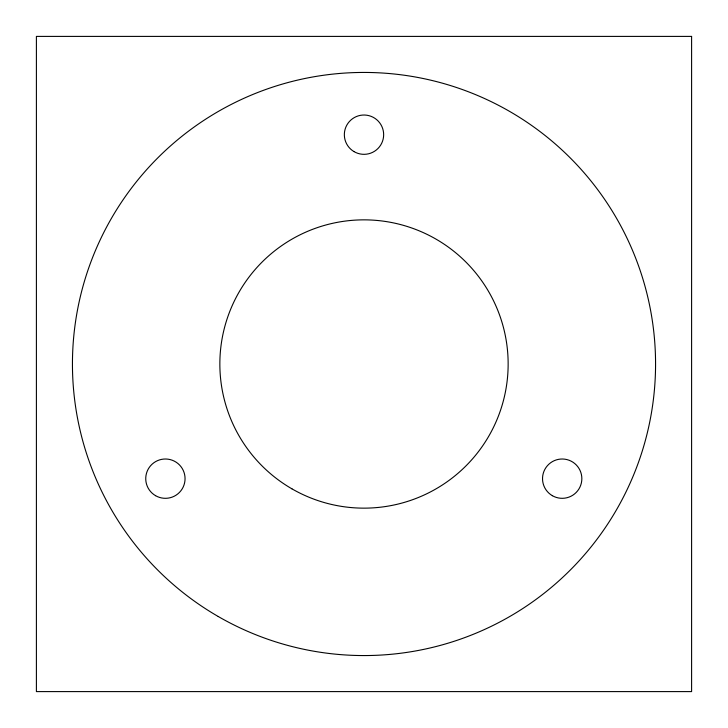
<?xml version="1.0" encoding="UTF-8"?>
<svg xmlns="http://www.w3.org/2000/svg" width="728" height="728" viewBox="0 0 728 728"><rect width="100%" height="100%" fill="white"/><g stroke="black" fill="none" stroke-linecap="round" stroke-linejoin="round"><path stroke-width="1.09" d="M691.6 36.4L36.4 36.4L36.4 691.6L691.6 691.6L691.6 36.4M291.928 488.834A144.144 144.144 0 0 0 508.144 364A144.144 144.144 0 0 0 291.928 239.166A144.144 144.144 0 0 0 291.928 488.834M155.574 495.686A19.656 19.656 0 0 0 185.058 478.66A19.656 19.656 0 0 0 155.574 461.634A19.656 19.656 0 0 0 155.574 495.686M218.218 616.498A291.564 291.564 0 0 0 655.564 364A291.564 291.564 0 0 0 218.218 111.502A291.564 291.564 0 0 0 218.218 616.498M552.343 495.677A19.656 19.656 0 0 0 581.845 478.678A19.656 19.656 0 0 0 552.379 461.625A19.656 19.656 0 0 0 552.343 495.677M353.999 151.597A19.656 19.656 0 0 0 383.656 134.88A19.656 19.656 0 0 0 354.345 117.554A19.656 19.656 0 0 0 353.999 151.597"/></g></svg>
